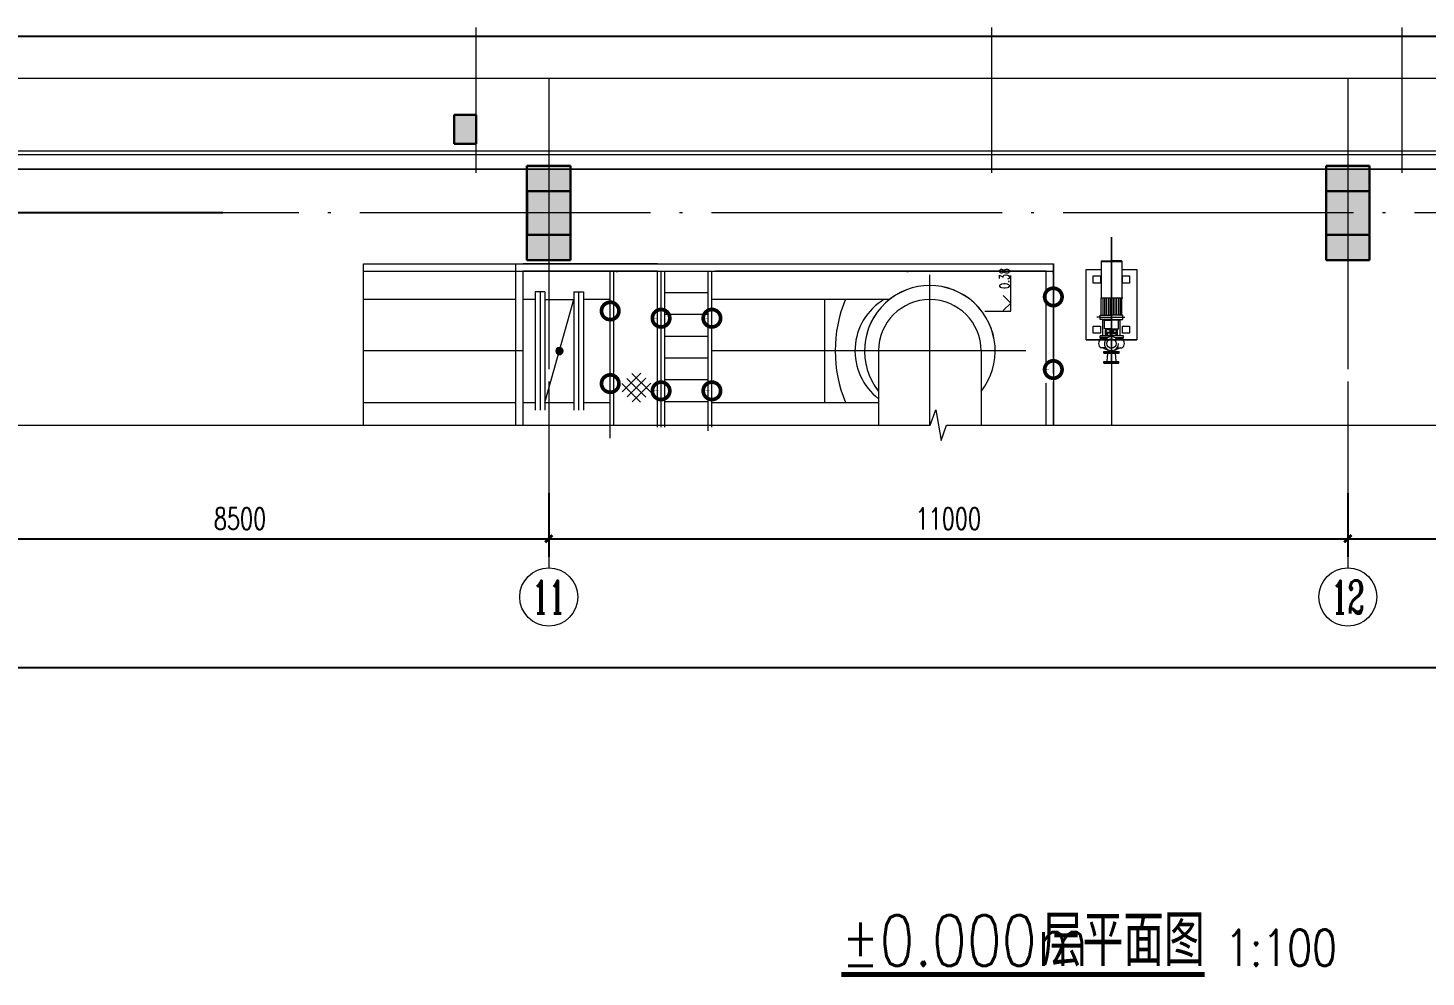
# Model space of a CAD drawing. Extents: x 238398 to 585159, y -66832 to 191977.
# Drawn here: x 384241 to 403487, y 31576 to 44642 of the extents above; entities that cross this region are included whole.
import ezdxf
from ezdxf.enums import TextEntityAlignment as Align

# ---------------------------------------------------------------- set-up
doc = ezdxf.new("R2010")
doc.units = 0
doc.header["$LTSCALE"] = 1000
doc.header["$MEASUREMENT"] = 0
for name, pattern in [('CENTER', [50.8, 31.75, -6.35, 6.35, -6.35]), ('DIVIDE', [1.25, 0.5, -0.25, 0, -0.25, 0, -0.25]), ('DOTE', [2.42, 2, -0.2, 0.02, -0.2])]:
    doc.linetypes.add(name, pattern=pattern)
doc.layers.get('0').update_dxf_attribs({"color": 8})
doc.layers.get('Defpoints').update_dxf_attribs({"color": 8})
for name, color, linetype in [('AXIS', 8, 'Continuous'), ('AXIS_TEXT', 8, 'Continuous'), ('DIM_SYMB', 8, 'Continuous')]:
    doc.layers.add(name, color=color, linetype=linetype)
for name, color, linetype, lineweight in [('COLUMN', 8, 'Continuous', 30), ('DOTE', 8, 'DOTE', 13), ('PUB_HATCH', 8, 'Continuous', 5), ('PUB_TEXT', 8, 'Continuous', 20)]:
    doc.layers.add(name, color=color, linetype=linetype, lineweight=lineweight)
doc.styles.add('_TCH_AXIS', font='complex.shx', dxfattribs={"bigfont": 'gbcbig.shx'})
doc.styles.add('_TCH_DIM_T3', font='SIMPLEX', dxfattribs={"width": 0.705882, "bigfont": 'GBCBIG'})
doc.styles.add('COMPLEX', font='geditxt.shx')
doc.styles.add('HZFS', font='geditxt.shx', dxfattribs={"width": 0.7, "bigfont": 'hztxt1.shx'})
doc.styles.add('HZTXT', font='geditxt.shx', dxfattribs={"width": 0.8, "bigfont": 'hztxt1.shx'})
doc.linetypes.add('栏杆', pattern='A,0.075,-0.03,[133,ltypeshp.shx,S=0.03,R=0,X=-0.03,Y=0],-0.03,0.3', length=0.435)
doc.dimstyles.new('_TCH_ARCH&&100', dxfattribs={"dimtxt": 297.5, "dimasz": 100, "dimexe": 250, "dimexo": 300, "dimgap": 126.25, "dimtad": 1, "dimdec": 0, "dimzin": 0, "dimdsep": 46, "dimtxsty": '_TCH_DIM_T3', "dimblk": 'ARCHTICK', "dimcen": 0.09, "dimazin": 2, "dimtfac": 1, "dimtdec": 0, "dimtix": 1, "dimtmove": 2, "dimatfit": 3, "dimfxl": 0, "dimtolj": 1, "dimtzin": 0, "dimarcsym": 0})

# ---------------------------------------------------------------- blocks, each defined once
blk = doc.blocks.new('coo')
at = {"layer": 'PUB_HATCH'}
blk.add_hatch(color=256, dxfattribs=at).paths.add_polyline_path([(305400, 14547), (306000, 14547), (306000, 13947), (305400, 13947)])
at = {"layer": 'COLUMN'}
blk.add_lwpolyline([(305400, 14547), (306000, 14547), (306000, 13947), (305400, 13947)], close=True, dxfattribs=at)
blk = doc.blocks.new('_AXISO')
blk.add_circle((0, 0), 0.5)
at = {"layer": 'AXIS_TEXT', "style": 'COMPLEX', "width": 1.041667}
blk.add_attdef('A', text='', height=0.56, dxfattribs=at).set_placement((-0.25, -0.28), (0.25, -0.28), align=Align.FIT)
blk = doc.blocks.new('_ArchTick')
at = {"color": 0, "linetype": 'ByBlock', "const_width": 0.4}
blk.add_lwpolyline([(-0.5, -0.5), (0.5, 0.5)], dxfattribs=at)
blk = doc.blocks.new('*D528')
at = {"layer": 'AXIS', "color": 0, "lineweight": -2}
for p, q in [((386922, 47596), (383672, 47596)), ((383922, 42096), (383922, 47596)), ((386922, 42096), (383672, 42096))]:
    blk.add_line(p, q, dxfattribs=at)
at = {"layer": 'Defpoints', "color": 0}
for p in [(383922, 47596), (387222, 47596), (387222, 42096)]:
    blk.add_point(p, dxfattribs=at)
at = {"layer": 'AXIS', "color": 0, "lineweight": -2, "xscale": 100, "yscale": 100, "zscale": 100}
for p, rotation in [((383922, 47596), 90), ((383922, 42096), 270)]:
    blk.add_blockref('_ArchTick', p, dxfattribs=dict(at, rotation=rotation))
at = {"layer": 'AXIS', "color": 0, "insert": (383647, 44846), "char_height": 297.5, "attachment_point": 5, "rotation": 90, "style": '_TCH_DIM_T3'}
blk.add_mtext('\\A1;5500', dxfattribs=at)
blk = doc.blocks.new('*D524')
at = {"layer": 'Defpoints', "color": 0}
for p in [(382910, 38536), (391410, 38536), (391410, 37611)]:
    blk.add_point(p, dxfattribs=at)
at = {"layer": 'PUB_HATCH', "color": 0, "lineweight": -2}
for p, q in [((382910, 38236), (382910, 37361)), ((391410, 38236), (391410, 37361)), ((382910, 37611), (391410, 37611))]:
    blk.add_line(p, q, dxfattribs=at)
at = {"layer": 'PUB_HATCH', "color": 0, "lineweight": -2, "xscale": 100, "yscale": 100, "zscale": 100, "rotation": 180}
blk.add_blockref('_ArchTick', (382910, 37611), dxfattribs=at)
at = {"layer": 'PUB_HATCH', "color": 0, "lineweight": -2, "xscale": 100, "yscale": 100, "zscale": 100}
blk.add_blockref('_ArchTick', (391410, 37611), dxfattribs=at)
at = {"layer": 'PUB_HATCH', "color": 0, "insert": (387160, 37886), "char_height": 297.5, "attachment_point": 5, "style": '_TCH_DIM_T3'}
blk.add_mtext('\\A1;8500', dxfattribs=at)
blk = doc.blocks.new('*D525')
at = {"layer": 'Defpoints', "color": 0}
for p in [(391410, 38536), (402410, 38536), (402410, 37611)]:
    blk.add_point(p, dxfattribs=at)
at = {"layer": 'PUB_HATCH', "color": 0, "lineweight": -2}
for p, q in [((391410, 38236), (391410, 37361)), ((402410, 38236), (402410, 37361)), ((391410, 37611), (402410, 37611))]:
    blk.add_line(p, q, dxfattribs=at)
at = {"layer": 'PUB_HATCH', "color": 0, "lineweight": -2, "xscale": 100, "yscale": 100, "zscale": 100, "rotation": 180}
blk.add_blockref('_ArchTick', (391410, 37611), dxfattribs=at)
at = {"layer": 'PUB_HATCH', "color": 0, "lineweight": -2, "xscale": 100, "yscale": 100, "zscale": 100}
blk.add_blockref('_ArchTick', (402410, 37611), dxfattribs=at)
at = {"layer": 'PUB_HATCH', "color": 0, "insert": (396910, 37886), "char_height": 297.5, "attachment_point": 5, "style": '_TCH_DIM_T3'}
blk.add_mtext('\\A1;11000', dxfattribs=at)
blk = doc.blocks.new('*D526')
at = {"layer": 'Defpoints', "color": 0}
for p in [(402410, 38536), (412110, 38536), (412110, 37611)]:
    blk.add_point(p, dxfattribs=at)
at = {"layer": 'PUB_HATCH', "color": 0, "lineweight": -2}
for p, q in [((402410, 38236), (402410, 37361)), ((412110, 38236), (412110, 37361)), ((402410, 37611), (412110, 37611))]:
    blk.add_line(p, q, dxfattribs=at)
at = {"layer": 'PUB_HATCH', "color": 0, "lineweight": -2, "xscale": 100, "yscale": 100, "zscale": 100, "rotation": 180}
blk.add_blockref('_ArchTick', (402410, 37611), dxfattribs=at)
at = {"layer": 'PUB_HATCH', "color": 0, "lineweight": -2, "xscale": 100, "yscale": 100, "zscale": 100}
blk.add_blockref('_ArchTick', (412110, 37611), dxfattribs=at)
at = {"layer": 'PUB_HATCH', "color": 0, "insert": (407260, 37886), "char_height": 297.5, "attachment_point": 5, "style": '_TCH_DIM_T3'}
blk.add_mtext('\\A1;9700', dxfattribs=at)
blk = doc.blocks.new('zw1')
at = {"layer": 'PUB_HATCH'}
for points in [[(390110.3, 43046.1), (390410.3, 43046.1), (390410.3, 43446.1), (390110.3, 43446.1)], [(391110.3, 42746.1), (391110.3, 41446.1), (391710.3, 41446.1), (391710.3, 42746.1)], [(402110.3, 42746.1), (402110.3, 41446.1), (402710.3, 41446.1), (402710.3, 42746.1)]]:
    blk.add_hatch(color=256, dxfattribs=at).paths.add_polyline_path(points)
at = {"layer": 'COLUMN'}
for p, q in [((390410.3, 43446.1), (390110.3, 43446.1)), ((390110.3, 43446.1), (390110.3, 43046.1)), ((390410.3, 43046.1), (390410.3, 43446.1)), ((390110.3, 43046.1), (390410.3, 43046.1)), ((391110.3, 42746.1), (391110.3, 41446.1)), ((391710.3, 42746.1), (391110.3, 42746.1)), ((391710.3, 41446.1), (391710.3, 42746.1)), ((402110.3, 42746.1), (402110.3, 41446.1)), ((402710.3, 42746.1), (402110.3, 42746.1)), ((402710.3, 41446.1), (402710.3, 42746.1)), ((391110.3, 41446.1), (391710.3, 41446.1)), ((402110.3, 41446.1), (402710.3, 41446.1))]:
    blk.add_line(p, q, dxfattribs=at)
at = {"layer": 'DOTE'}
for points in [[(390410.3, 42646.1), (390410.3, 94439.3)], [(397510.3, 42646.1), (397510.3, 94439.3)], [(403160.3, 42646.1), (403160.3, 94439.3)]]:
    blk.add_lwpolyline(points, dxfattribs=at)
at = {"layer": 'AXIS'}
dim = blk.add_aligned_dim(p1=(387221.9, 42096.1), p2=(387221.9, 47596.1), distance=3300, dimstyle='_TCH_ARCH&&100', dxfattribs=at)
dim.commit()
dim.dimension.update_dxf_attribs({"geometry": '*D528', "text_midpoint": (383646.9, 44846.1)})

msp = doc.modelspace()

# ---------------------------------------------------------------- hatches: boundary and pattern name
at = {"layer": 'PUB_HATCH'}
h = msp.add_hatch(color=252, dxfattribs=at)
h.paths.add_polyline_path([(391606.3, 40194.4), (391506.3, 40194.4, 1)])
h.paths.add_polyline_path([(391606.3, 40194.4, 1), (391506.3, 40194.4)])

# ---------------------------------------------------------------- linework, layer by layer
at = {"layer": 'AXIS'}
msp.add_lwpolyline([(376536.4, 44527.5), (417009.6, 44527.5), (417009.6, 35835.2), (376536.4, 35835.2)], close=True, dxfattribs=at)
at = {"layer": 'DIM_SYMB', "const_width": 70}
msp.add_lwpolyline([(395437.6, 31611.5), (400439.2, 31611.5)], dxfattribs=at)
at = {"layer": 'DOTE', "ltscale": 2}
for p, q in [((391410.3, 43946.1), (391410.3, 39174.5)), ((402410.3, 43946.1), (402410.3, 39174.5)), ((417009.6, 42096.1), (376536.4, 42096.1))]:
    msp.add_line(p, q, dxfattribs=at)
at = {"layer": 'PUB_HATCH'}
for p, q in [((415863, 42896.1), (380060.3, 42896.1)), ((380060.3, 42696.1), (413623, 42696.1)), ((392906.3, 41396.1), (391056.3, 41396.1)), ((391056.3, 41396.1), (392906.3, 41396.1)), ((391410.3, 39774.5), (391410.3, 37209)), ((402410.3, 39774.5), (402410.3, 37209))]:
    msp.add_line(p, q, dxfattribs=at)
at = {"layer": 'PUB_HATCH', "color": 252}
for p, q in [((399156.3, 41762.5), (399156.3, 39174.5)), ((399156.3, 40042.2), (399156.3, 41762.5)), ((390956.3, 41396.1), (398356.3, 41396.1)), ((390956.3, 39174.5), (390956.3, 41396.1)), ((398356.3, 39883.1), (398356.3, 41396.1)), ((399013.7, 41432.2), (399019.6, 41438.2)), ((399013.7, 41432.2), (399013.7, 41420.4)), ((399019.6, 41426.3), (399013.7, 41426.3)), ((399013.7, 41426.3), (399013.7, 40925.9)), ((399019.6, 41438.2), (399156.3, 41438.2)), ((399019.6, 41426.3), (399292.9, 41426.3)), ((399292.9, 41438.2), (399156.3, 41438.2)), ((399292.9, 41438.2), (399298.9, 41432.2)), ((399292.9, 41426.3), (399298.9, 41426.3)), ((399298.9, 41432.2), (399298.9, 41420.4)), ((399298.9, 41426.3), (399298.9, 40925.9)), ((392906.3, 41296.1), (391056.3, 41296.1)), ((391056.3, 41296.1), (392906.3, 41296.1)), ((391056.3, 39174.5), (391056.3, 41296.1)), ((392256.3, 38996.1), (392256.3, 41296.1)), ((392306.3, 39174.5), (392306.3, 41296.1)), ((392906.3, 39146.1), (392906.3, 41296.1)), ((392956.3, 39146.1), (392956.3, 41296.1)), ((392956.3, 39146.1), (392956.3, 41296.1)), ((393006.3, 39146.1), (393006.3, 41296.1)), ((393606.3, 39096.1), (393606.3, 41296.1)), ((393656.3, 41296.1), (398256.3, 41296.1)), ((393656.3, 39146.1), (393656.3, 41296.1)), ((398256.3, 41296.1), (393706.3, 41296.1)), ((397772.5, 40742.5, 35285.2), (397772.5, 41235, 35285.2)), ((398256.3, 39901.1), (398256.3, 41296.1)), ((391225.3, 41009.4), (391225.3, 39379.4)), ((391357.3, 41009.4), (391225.3, 41009.4)), ((391291.3, 41009.4), (391291.3, 39379.4)), ((391357.3, 41009.4), (391357.3, 39379.4)), ((391755.3, 41009.4), (391887.3, 41009.4)), ((391755.3, 41009.4), (391755.3, 39379.4)), ((391821.3, 41009.4), (391821.3, 39379.4)), ((391887.3, 41009.4), (391887.3, 39379.4)), ((393606.3, 40996.1), (393006.3, 40996.1)), ((388860.3, 40906.2), (390955.6, 40906.2)), ((391056.3, 40906.1), (391225.3, 40906.1)), ((391357.3, 39484.4), (391755.3, 40904.4)), ((391357.3, 40904.4), (391755.3, 40904.4)), ((391887.3, 40906.1), (392256.3, 40906.1)), ((393656.3, 40906.1), (396103.8, 40906.1)), ((395206.3, 40906.1), (395206.3, 39486.1)), ((395206.3, 40906.1), (395206.3, 39486.1)), ((397667.7, 40956.7), (397770.9, 40853.5)), ((397667.7, 40750.3), (397770.9, 40853.5)), ((399013.7, 40925.9), (399019.6, 40925.9)), ((399013.7, 40920), (399019.6, 40925.9)), ((399013.7, 40694.2), (399013.7, 40920)), ((399019.6, 40925.9), (399043.4, 40925.9)), ((399037.5, 40920), (399043.4, 40925.9)), ((399037.5, 40920), (399037.5, 40694.2)), ((399043.4, 40925.9), (399067.2, 40925.9)), ((399061.2, 40920), (399067.2, 40925.9)), ((399061.2, 40920), (399061.2, 40694.2)), ((399067.2, 40925.9), (399090.9, 40925.9)), ((399085, 40920), (399090.9, 40925.9)), ((399085, 40920), (399085, 40694.2)), ((399090.9, 40925.9), (399114.7, 40925.9)), ((399108.8, 40920), (399114.7, 40925.9)), ((399108.8, 40920), (399108.8, 40694.2)), ((399114.7, 40925.9), (399138.5, 40925.9)), ((399132.5, 40920), (399138.5, 40925.9)), ((399132.5, 40920), (399132.5, 40694.2)), ((399138.5, 40925.9), (399292.9, 40925.9)), ((399180, 40920), (399174.1, 40925.9)), ((399180, 40920), (399180, 40694.2)), ((399203.8, 40920), (399197.9, 40925.9)), ((399203.8, 40920), (399203.8, 40694.2)), ((399227.6, 40920), (399221.6, 40925.9)), ((399227.6, 40920), (399227.6, 40694.2)), ((399251.3, 40920), (399245.4, 40925.9)), ((399251.3, 40920), (399251.3, 40694.2)), ((399275.1, 40920), (399269.2, 40925.9)), ((399275.1, 40920), (399275.1, 40694.2)), ((399292.9, 40925.9), (399314.5, 40925.9)), ((399292.9, 40925.9), (399298.9, 40920)), ((399298.9, 40694.2), (399298.9, 40920)), ((393606.3, 40696.1), (393006.3, 40696.1)), ((397414.9, 40742.5, 35285.2), (397772.5, 40742.5, 35285.2)), ((399001.8, 40658.6), (398953.8, 40658.6)), ((399001.8, 40688.3), (399019.6, 40688.3)), ((399001.8, 40628.9), (399001.8, 40688.3)), ((399001.8, 40658.6), (399339.3, 40658.6)), ((399156.3, 40628.9), (399001.8, 40628.9)), ((399013.7, 40694.2), (399019.6, 40688.3)), ((399019.6, 40688.3), (399043.4, 40688.3)), ((399037.5, 40694.2), (399043.4, 40688.3)), ((399037.5, 40403.1), (399037.5, 40628.9)), ((399061.2, 40617), (399037.5, 40617)), ((399043.4, 40688.3), (399067.2, 40688.3)), ((399061.2, 40694.2), (399067.2, 40688.3)), ((399061.2, 40617), (399156.3, 40617)), ((399061.2, 40498.1), (399061.2, 40617)), ((399067.2, 40688.3), (399090.9, 40688.3)), ((399085, 40694.2), (399090.9, 40688.3)), ((399090.9, 40688.3), (399114.7, 40688.3)), ((399108.8, 40694.2), (399114.7, 40688.3)), ((399114.7, 40688.3), (399156.3, 40688.3)), ((399132.5, 40694.2), (399138.5, 40688.3)), ((399156.3, 40688.3), (399138.5, 40688.3)), ((399292.9, 40688.3), (399156.3, 40688.3)), ((399156.3, 40628.9), (399310.8, 40628.9)), ((399156.3, 40617), (399156.3, 40628.9)), ((399251.3, 40617), (399156.3, 40617)), ((399180, 40694.2), (399174.1, 40688.3)), ((399203.8, 40694.2), (399197.9, 40688.3)), ((399227.6, 40694.2), (399221.6, 40688.3)), ((399251.3, 40694.2), (399245.4, 40688.3)), ((399251.3, 40617), (399275.1, 40617)), ((399251.3, 40498.1), (399251.3, 40617)), ((399275.1, 40694.2), (399269.2, 40688.3)), ((399275.1, 40403.1), (399275.1, 40628.9)), ((399298.9, 40694.2), (399292.9, 40688.3)), ((399292.9, 40688.3), (399310.8, 40688.3)), ((399310.8, 40628.9), (399310.8, 40688.3)), ((399156.3, 40498.1), (399061.2, 40498.1)), ((399073.1, 40480.3), (399079, 40486.3)), ((399073.1, 40420.9), (399073.1, 40480.3)), ((399073.1, 40420.9), (399079, 40415)), ((399079, 40486.3), (399090.9, 40486.3)), ((399085, 40480.3), (399090.9, 40486.3)), ((399085, 40450.6), (399085, 40480.3)), ((399227.6, 40450.6), (399085, 40450.6)), ((399085, 40438.7), (399085, 40450.6)), ((399085, 40438.7), (399085, 40420.9)), ((399144.4, 40438.7), (399085, 40438.7)), ((399090.9, 40415), (399085, 40420.9)), ((399132.5, 40486.3), (399090.9, 40486.3)), ((399096.9, 40438.7), (399096.9, 40415)), ((399132.5, 40486.3), (399132.5, 40450.6)), ((399156.3, 40486.3), (399132.5, 40486.3)), ((399132.5, 40462.5), (399156.3, 40462.5)), ((399144.4, 40438.7), (399156.3, 40438.7)), ((399144.4, 40415), (399144.4, 40438.7)), ((399156.3, 40498.1), (399251.3, 40498.1)), ((399156.3, 40486.3), (399156.3, 40498.1)), ((399156.3, 40486.3), (399221.6, 40486.3)), ((399156.3, 40450.6), (399156.3, 40486.3)), ((399180, 40462.5), (399156.3, 40462.5)), ((399168.2, 40438.7), (399156.3, 40438.7)), ((399168.2, 40438.7), (399227.6, 40438.7)), ((399168.2, 40415), (399168.2, 40438.7)), ((399180, 40486.3), (399180, 40450.6)), ((399215.7, 40438.7), (399215.7, 40415)), ((399221.6, 40486.3), (399233.5, 40486.3)), ((399227.6, 40480.3), (399221.6, 40486.3)), ((399227.6, 40420.9), (399221.6, 40415)), ((399227.6, 40450.6), (399227.6, 40480.3)), ((399227.6, 40438.7), (399227.6, 40450.6)), ((399227.6, 40438.7), (399227.6, 40420.9)), ((399239.5, 40480.3), (399233.5, 40486.3)), ((399239.5, 40420.9), (399233.5, 40415)), ((399239.5, 40420.9), (399239.5, 40480.3)), ((393606.3, 40396.1), (393006.3, 40396.1)), ((398806.3, 40348.1), (399506.3, 40348.1)), ((399322.6, 40403.1), (399001.8, 40403.1)), ((399001.8, 40379.3), (399001.8, 40403.1)), ((399001.8, 40379.3), (399001.8, 40347.5)), ((399107.2, 40379.3), (399001.8, 40379.3)), ((399001.8, 40373.4), (399098.3, 40373.4)), ((399080.1, 40355.6), (399013.7, 40355.6)), ((399080.1, 40236.7), (399013.7, 40236.7)), ((399037.5, 40403.1), (399037.5, 40415)), ((399037.5, 40236.7), (399096.9, 40213)), ((399079, 40415), (399090.9, 40415)), ((399090.9, 40415), (399221.6, 40415)), ((399156.3, 40415), (399144.4, 40415)), ((399205.4, 40379.3), (399310.8, 40379.3)), ((399214.3, 40373.4), (399310.8, 40373.4)), ((399275.1, 40236.7), (399215.7, 40213)), ((399221.6, 40415), (399233.5, 40415)), ((399232.4, 40355.6), (399298.9, 40355.6)), ((399232.4, 40236.7), (399298.9, 40236.7)), ((399310.8, 40379.3), (399322.6, 40379.3)), ((399310.8, 40379.3), (399310.8, 40367.4)), ((399310.8, 40367.4), (399310.8, 40347.5)), ((399322.6, 40379.3), (399322.6, 40403.1)), ((391055.6, 40196.2), (388860.3, 40196.2)), ((393606.3, 40096.1), (393006.3, 40096.1)), ((395950.1, 40196.1), (395950.1, 39174.5)), ((397362.5, 40196.1), (397362.5, 39174.5)), ((399049.3, 40189.2), (399263.2, 40189.2)), ((399049.3, 40165.4), (399049.3, 40189.2)), ((399263.2, 40177.3), (399049.3, 40177.3)), ((399049.3, 40165.4), (399263.2, 40165.4)), ((399052.8, 40049.6), (399259.8, 40049.6)), ((399052.8, 40026.6), (399052.8, 40049.6)), ((399259.8, 40038.1), (399052.8, 40038.1)), ((399101, 40165.4), (399090.8, 40049.6)), ((399221.8, 40049.6), (399211.7, 40165.4)), ((399259.8, 40026.6), (399259.8, 40049.6)), ((399263.2, 40165.4), (399263.2, 40189.2)), ((392678.2, 39890.9), (392419.6, 39632.2)), ((392813.4, 39626.5), (392554.7, 39885.2)), ((399052.8, 40026.6), (399259.8, 40026.6)), ((392675.3, 39488.5), (392416.6, 39747.1)), ((392744.3, 39557.5), (392485.7, 39816.2)), ((392747.3, 39821.8), (392488.6, 39563.1)), ((392816.3, 39752.8), (392557.6, 39494.1)), ((393606.3, 39796.1), (393006.3, 39796.1)), ((398256.3, 39174.5), (398256.3, 39751.1)), ((398356.3, 39174.5), (398356.3, 39769.1)), ((388860.3, 39486.2), (390955.6, 39486.2)), ((391056.3, 39486.1), (391225.3, 39486.1)), ((391357.3, 39484.4), (391755.3, 39484.4)), ((391887.3, 39486.1), (392256.3, 39486.1)), ((393606.3, 39496.1), (393006.3, 39496.1)), ((393656.3, 39486.1), (395950.1, 39486.1))]:
    msp.add_line(p, q, dxfattribs=at)
at = {"layer": 'PUB_HATCH', "linetype": '栏杆', "ltscale": 2000}
for p, q in [((388860.3, 41396.1), (398356.3, 41396.1)), ((388860.3, 39174.5), (388860.3, 41396.1)), ((398356.3, 41396.1), (398356.3, 39174.5))]:
    msp.add_line(p, q, dxfattribs=at)
at = {"layer": 'PUB_HATCH', "linetype": 'DIVIDE'}
for p, q in [((392349.3, 41282), (392349.3, 41285)), ((392349.3, 41285), (392349.3, 41282)), ((396349.3, 41282), (396349.3, 41285)), ((396349.3, 41285), (396349.3, 41282)), ((398349.3, 41282), (398349.3, 41285)), ((398349.3, 41285), (398349.3, 41282))]:
    msp.add_line(p, q, dxfattribs=at)
at = {"layer": 'PUB_HATCH', "color": 252, "linetype": 'DIVIDE'}
for p, q in [((392349.3, 41282), (392349.3, 41285)), ((392349.3, 41285), (392349.3, 41282)), ((398349.3, 41282), (398349.3, 41285)), ((398349.3, 41285), (398349.3, 41282))]:
    msp.add_line(p, q, dxfattribs=at)
at = {"layer": 'PUB_HATCH', "color": 252, "linetype": 'CENTER', "lineweight": 0}
msp.add_line((396656.3, 39174.5), (396656.3, 41245.5), dxfattribs=at)
at = {"layer": 'PUB_HATCH', "color": 252, "linetype": 'CENTER', "lineweight": 0, "ltscale": 2}
msp.add_line((397979.6, 40196.1), (393656.3, 40196.1), dxfattribs=at)
at = {"layer": 'PUB_HATCH'}
for points in [[(417009.6, 43946.1), (380510.3, 43946.1)], [(414630, 42946.1), (380010.3, 42946.1), (380010.3, 42533.1)], [(417009.6, 42696.1), (376536.4, 42696.1)], [(376536.4, 39174.5), (396660.5, 39174.5), (396736.9, 39384.5), (396810.9, 38964.5), (396885.5, 39174.5), (417009.6, 39174.5)]]:
    msp.add_lwpolyline(points, dxfattribs=at)
at = {"layer": 'PUB_HATCH', "color": 252, "linetype": '栏杆', "ltscale": 2000}
msp.add_lwpolyline([(388860.3, 39174.5), (388860.3, 41296.1), (398356.3, 41296.1), (398356.3, 39174.5)], dxfattribs=at)
at = {"layer": 'PUB_HATCH', "color": 252}
msp.add_lwpolyline([(393256.3, 41157.1, 0, 0, 0), (393256.3, 39336.8, 80, 0, 0), (393256.3, 39036.8, 0, 0, 0)], format="xyseb", dxfattribs=at)
msp.add_lwpolyline([(399298.9, 41318.1), (399506.3, 41318.1), (399506.3, 40348.1), (398806.3, 40348.1), (398806.3, 41318.1), (399013.7, 41318.1)], dxfattribs=at)
for points in [[(398906.3, 41228.1), (399006.3, 41228.1), (399006.3, 41128.1), (398906.3, 41128.1)], [(399306.3, 41228.1), (399406.3, 41228.1), (399406.3, 41128.1), (399306.3, 41128.1)], [(398906.3, 40538.1), (399006.3, 40538.1), (399006.3, 40438.1), (398906.3, 40438.1)], [(399306.3, 40538.1), (399406.3, 40538.1), (399406.3, 40438.1), (399306.3, 40438.1)]]:
    msp.add_lwpolyline(points, close=True, dxfattribs=at)
at = {"layer": 'PUB_HATCH', "color": 252, "const_width": 240}
for points in [[(398330.8, 40939.7, 1.0059166), (398381.8, 40939.4, 1), (398330.8, 40939.4, -2.4142136)], [(392230.8, 40746.4, 1.0059166), (392281.8, 40746.1, 1), (392230.8, 40746.1, -2.4142136)], [(392930.8, 40646.4, 1.0059166), (392981.8, 40646.1, 1), (392930.8, 40646.1, -2.4142136)], [(392930.8, 40646.4, 1.0059166), (392981.8, 40646.1, 1), (392930.8, 40646.1, -2.4142136)], [(393630.8, 40646.4, 1.0059166), (393681.8, 40646.1, 1), (393630.8, 40646.1, -2.4142136)], [(398330.8, 39939.7, 1.0059166), (398381.8, 39939.4, 1), (398330.8, 39939.4, -2.4142136)], [(392230.8, 39746.4, 1.0059166), (392281.8, 39746.1, 1), (392230.8, 39746.1, -2.4142136)], [(392930.8, 39646.4, 1.0059166), (392981.8, 39646.1, 1), (392930.8, 39646.1, -2.4142136)], [(392930.8, 39646.4, 1.0059166), (392981.8, 39646.1, 1), (392930.8, 39646.1, -2.4142136)], [(393630.8, 39646.4, 1.0059166), (393681.8, 39646.1, 1), (393630.8, 39646.1, -2.4142136)]]:
    msp.add_lwpolyline(points, format="xyb", dxfattribs=at)
at = {"layer": 'PUB_HATCH', "color": 252}
msp.add_circle((399156.3, 40296.1), 65.1, dxfattribs=at)
for centre, radius, start, end in [((396656.3, 40196.1), 899.7, 321.71754, 218.28246), ((396656.3, 40196.1), 899.7, 321.71754, 218.13247), ((396656.3, 40196.1), 899.7, 321.71754, 218.13247), ((397203.1, 40196.2), 1850, 157.43187, 202.56813), ((396453.2, 40196.2), 828, 120.96656, 232.58581), ((396656.3, 40196.1), 706.2, 0, 180), ((396656.3, 40196.1), 706.2, 0, 180), ((391556.3, 40194.4), 50, 0, 180), ((399045.4, 40296.1), 67.3, 118.07249, 241.92751), ((399156.3, 40296.1), 96.6, 28.42584, 0), ((399267.2, 40296.1), 67.3, 0, 61.92751), ((399267.2, 40296.1), 67.3, 298.07249, 0), ((391556.3, 40194.4), 50, 180, 0), ((399096.9, 40201.1), 11.9, 270, 90), ((399215.7, 40201.1), 11.9, 90, 270)]:
    msp.add_arc(centre, radius, start, end, dxfattribs=at)
msp.add_point((399227.6, 40415), dxfattribs=at)

# ---------------------------------------------------------------- block references
msp.add_blockref('zw1', (0, 0))
at = {"layer": 'PUB_HATCH'}
for p in [(85710.8, 27849.1), (96710.8, 27849.1)]:
    msp.add_blockref('coo', p, dxfattribs=at)
ref = msp.add_blockref('_AXISO', (391410.3, 36809), dxfattribs=dict(at, xscale=800, yscale=800, zscale=800))
ref.add_attrib('A', '11', dxfattribs={"layer": 'AXIS_TEXT', "height": 452.55, "style": '_TCH_AXIS', "width": 0.875}).set_placement((391184.1, 36582.7), (391636.6, 36582.7), align=Align.FIT)
ref = msp.add_blockref('_AXISO', (402410.3, 36809), dxfattribs=dict(at, xscale=800, yscale=800, zscale=800))
ref.add_attrib('A', '12', dxfattribs={"layer": 'AXIS_TEXT', "height": 452.55, "style": '_TCH_AXIS', "width": 0.724138}).set_placement((402184.1, 36582.7), (402636.6, 36582.7), align=Align.FIT)

# ---------------------------------------------------------------- texts
at = {"layer": 'PUB_HATCH', "color": 252, "style": 'HZFS', "width": 0.7}
msp.add_text('0.38', height=135, rotation=90, dxfattribs=at).set_placement((397683.2, 41192.7, 7441.2), align=Align.MIDDLE)
at = {"layer": 'PUB_TEXT', "style": 'HZTXT', "width": 0.8}
for s, height, p in [('%%p0.000m', 700, (395437.6, 31729.4)), ('层平面图', 700, (398200.3, 31729.4)), ('1:100', 500, (400719.2, 31729.4))]:
    msp.add_text(s, height=height, dxfattribs=at).set_placement(p)

# ---------------------------------------------------------------- dimensions: what is measured, and where the dimension line sits
at = {"layer": 'PUB_HATCH'}
for p1, p2, picture, middle in [((382910.3, 38535.9), (391410.3, 38535.9), '*D524', (387160.3, 37885.5)), ((391410.3, 38535.9), (402410.3, 38535.9), '*D525', (396910.3, 37885.5)), ((402410.3, 38535.9), (412110.3, 38535.9), '*D526', (407260.3, 37885.5))]:
    dim = msp.add_aligned_dim(p1=p1, p2=p2, distance=-925.3, dimstyle='_TCH_ARCH&&100', dxfattribs=at)
    dim.commit()
    dim.dimension.update_dxf_attribs({"geometry": picture, "text_midpoint": middle})

doc.saveas('drawing.dxf')
